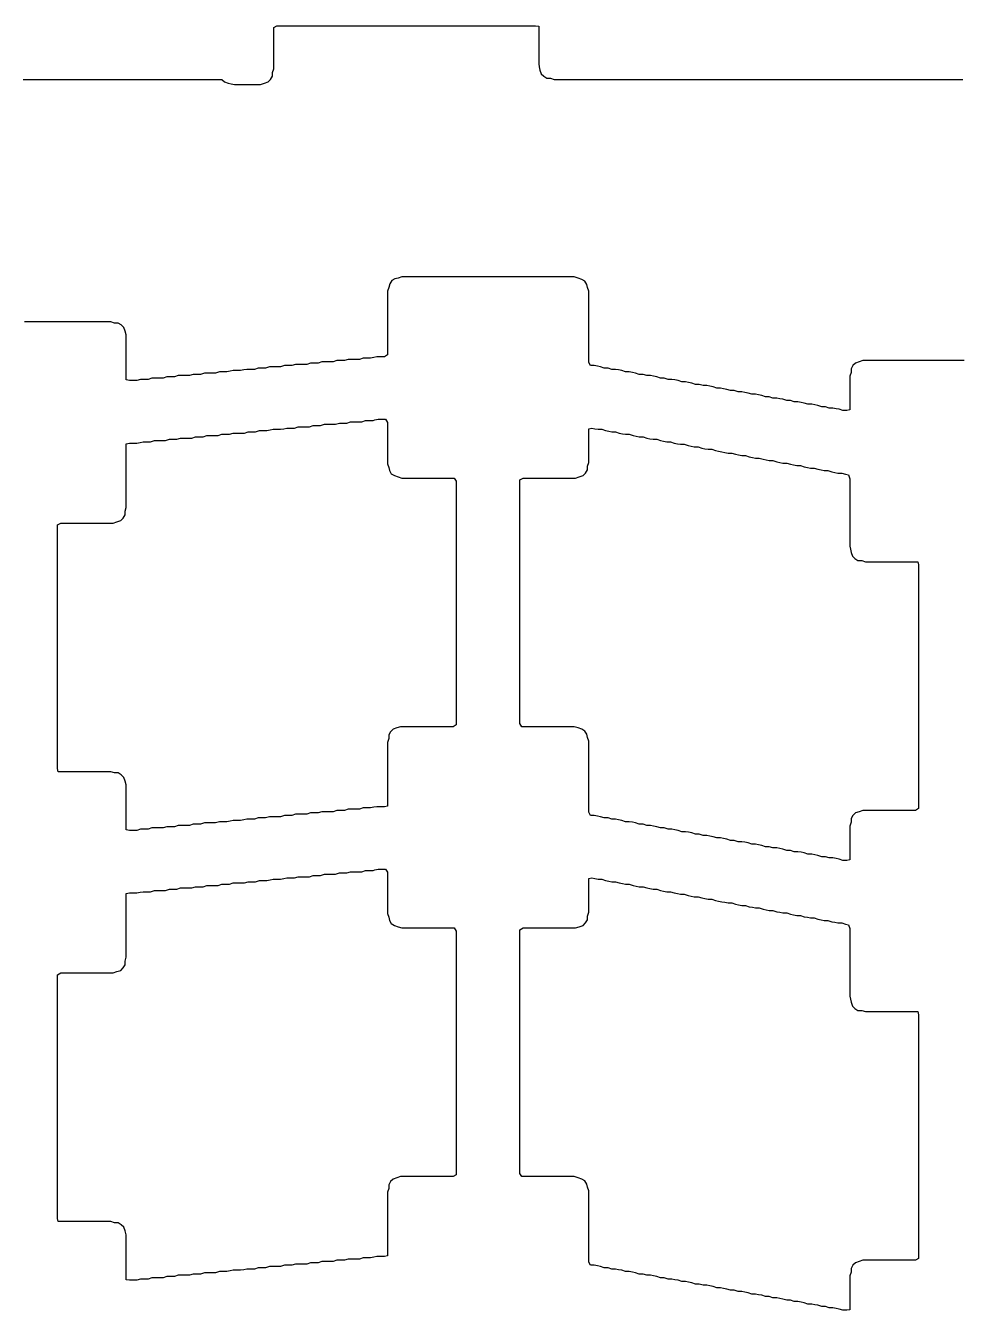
# Model space of a CAD drawing. Header units: metres. Extents: x 1 to 276, y -106 to -1.
# Drawn here: x 191.8 to 229.2, y -52.5 to -1.1 of the extents above; entities that cross this region are included whole.
import ezdxf

# ---------------------------------------------------------------- set-up
doc = ezdxf.new("R2010")
doc.units = ezdxf.units.M

msp = doc.modelspace()

# ---------------------------------------------------------------- linework, layer by layer
at = {"layer": 'PORON'}
for points in [[(191.65, -3.275), (191.8, -3.275), (191.95, -3.275), (192.1, -3.275), (192.25, -3.275), (192.4, -3.275), (192.55, -3.275), (192.7, -3.275), (192.85, -3.275), (193, -3.275), (193.15, -3.275), (193.3, -3.275), (193.45, -3.275), (193.6, -3.275), (193.75, -3.275), (193.9, -3.275), (194.05, -3.275), (194.2, -3.275), (194.35, -3.275), (194.5, -3.275), (194.65, -3.275), (194.8, -3.275), (194.95, -3.275), (195.1, -3.275), (195.25, -3.275), (195.4, -3.275), (195.55, -3.275), (195.7, -3.275), (195.85, -3.275), (196, -3.275), (196.15, -3.275), (196.3, -3.275), (196.45, -3.275), (196.6, -3.275), (196.75, -3.275), (196.9, -3.275), (197.05, -3.275), (197.2, -3.275), (197.35, -3.275), (197.5, -3.275), (197.65, -3.275), (197.8, -3.275), (197.95, -3.275), (198.1, -3.275), (198.25, -3.275), (198.4, -3.275), (198.55, -3.275), (198.7, -3.275), (198.85, -3.275), (199, -3.275), (199.15, -3.275), (199.3, -3.275), (199.45, -3.275), (199.6, -3.275), (199.7, -3.375), (199.85, -3.425), (199.975, -3.45), (200.1, -3.475), (200.25, -3.475), (200.4, -3.475), (200.55, -3.475), (200.7, -3.475), (200.85, -3.475), (201, -3.475), (201.15, -3.475), (201.3, -3.425), (201.45, -3.375), (201.55, -3.275), (201.625, -3.15), (201.625, -3), (201.675, -2.85), (201.675, -2.7), (201.675, -2.55), (201.675, -2.4), (201.675, -2.25), (201.675, -2.1), (201.675, -1.95), (201.675, -1.8), (201.675, -1.65), (201.675, -1.5), (201.675, -1.35), (201.675, -1.2), (201.8, -1.125), (201.95, -1.125), (202.1, -1.125), (202.25, -1.125), (202.4, -1.125), (202.55, -1.125), (202.7, -1.125), (202.85, -1.125), (203, -1.125), (203.15, -1.125), (203.3, -1.125), (203.45, -1.125), (203.6, -1.125), (203.75, -1.125), (203.9, -1.125), (204.05, -1.125), (204.2, -1.125), (204.35, -1.125), (204.5, -1.125), (204.65, -1.125), (204.8, -1.125), (204.95, -1.125), (205.1, -1.125), (205.25, -1.125), (205.4, -1.125), (205.55, -1.125), (205.7, -1.125), (205.85, -1.125), (206, -1.125), (206.15, -1.125), (206.3, -1.125), (206.45, -1.125), (206.6, -1.125), (206.75, -1.125), (206.9, -1.125), (207.05, -1.125), (207.2, -1.125), (207.35, -1.125), (207.5, -1.125), (207.65, -1.125), (207.8, -1.125), (207.95, -1.125), (208.1, -1.125), (208.25, -1.125), (208.4, -1.125), (208.55, -1.125), (208.7, -1.125), (208.85, -1.125), (209, -1.125), (209.15, -1.125), (209.3, -1.125), (209.45, -1.125), (209.6, -1.125), (209.75, -1.125), (209.9, -1.125), (210.05, -1.125), (210.2, -1.125), (210.35, -1.125), (210.5, -1.125), (210.65, -1.125), (210.8, -1.125), (210.95, -1.125), (211.1, -1.125), (211.25, -1.125), (211.4, -1.125), (211.55, -1.125), (211.7, -1.125), (211.85, -1.125), (212, -1.125), (212.15, -1.125), (212.275, -1.15), (212.275, -1.3), (212.275, -1.45), (212.275, -1.6), (212.275, -1.75), (212.275, -1.9), (212.275, -2.05), (212.275, -2.2), (212.275, -2.35), (212.275, -2.5), (212.275, -2.65), (212.3, -2.775), (212.325, -2.9), (212.375, -3.05), (212.475, -3.15), (212.6, -3.225), (212.75, -3.225), (212.9, -3.275), (213.05, -3.275), (213.2, -3.275), (213.35, -3.275), (213.5, -3.275), (213.65, -3.275), (213.8, -3.275), (213.95, -3.275), (214.1, -3.275), (214.25, -3.275), (214.4, -3.275), (214.55, -3.275), (214.7, -3.275), (214.85, -3.275), (215, -3.275), (215.15, -3.275), (215.3, -3.275), (215.45, -3.275), (215.6, -3.275), (215.75, -3.275), (215.9, -3.275), (216.05, -3.275), (216.2, -3.275), (216.35, -3.275), (216.5, -3.275), (216.65, -3.275), (216.8, -3.275), (216.95, -3.275), (217.1, -3.275), (217.25, -3.275), (217.4, -3.275), (217.55, -3.275), (217.7, -3.275), (217.85, -3.275), (218, -3.275), (218.15, -3.275), (218.3, -3.275), (218.45, -3.275), (218.6, -3.275), (218.75, -3.275), (218.9, -3.275), (219.05, -3.275), (219.2, -3.275), (219.35, -3.275), (219.5, -3.275), (219.65, -3.275), (219.8, -3.275), (219.95, -3.275), (220.1, -3.275), (220.25, -3.275), (220.4, -3.275), (220.55, -3.275), (220.7, -3.275), (220.85, -3.275), (221, -3.275), (221.15, -3.275), (221.3, -3.275), (221.45, -3.275), (221.6, -3.275), (221.75, -3.275), (221.9, -3.275), (222.05, -3.275), (222.2, -3.275), (222.35, -3.275), (222.5, -3.275), (222.65, -3.275), (222.8, -3.275), (222.95, -3.275), (223.1, -3.275), (223.25, -3.275), (223.4, -3.275), (223.55, -3.275), (223.7, -3.275), (223.85, -3.275), (224, -3.275), (224.15, -3.275), (224.3, -3.275), (224.45, -3.275), (224.6, -3.275), (224.75, -3.275), (224.9, -3.275), (225.05, -3.275), (225.2, -3.275), (225.35, -3.275), (225.5, -3.275), (225.65, -3.275), (225.8, -3.275), (225.95, -3.275), (226.1, -3.275), (226.25, -3.275), (226.4, -3.275), (226.55, -3.275), (226.7, -3.275), (226.85, -3.275), (227, -3.275), (227.15, -3.275), (227.3, -3.275), (227.45, -3.275), (227.6, -3.275), (227.75, -3.275), (227.9, -3.275), (228.05, -3.275), (228.2, -3.275), (228.35, -3.275), (228.5, -3.275), (228.65, -3.275), (228.8, -3.275), (228.95, -3.275), (229.1, -3.275), (229.25, -3.275)], [(229.3, -14.525), (229.15, -14.525), (229, -14.525), (228.85, -14.525), (228.7, -14.525), (228.55, -14.525), (228.4, -14.525), (228.25, -14.525), (228.1, -14.525), (227.95, -14.525), (227.8, -14.525), (227.65, -14.525), (227.5, -14.525), (227.35, -14.525), (227.2, -14.525), (227.05, -14.525), (226.9, -14.525), (226.75, -14.525), (226.6, -14.525), (226.45, -14.525), (226.3, -14.525), (226.15, -14.525), (226, -14.525), (225.85, -14.525), (225.7, -14.525), (225.55, -14.525), (225.4, -14.525), (225.25, -14.525), (225.1, -14.575), (224.95, -14.625), (224.85, -14.725), (224.775, -14.85), (224.775, -15), (224.725, -15.15), (224.725, -15.3), (224.725, -15.45), (224.725, -15.6), (224.725, -15.75), (224.725, -15.9), (224.725, -16.05), (224.725, -16.2), (224.725, -16.35), (224.725, -16.5), (224.6, -16.525), (224.45, -16.525), (224.3, -16.475), (224.175, -16.45), (224.05, -16.425), (223.9, -16.425), (223.75, -16.375), (223.6, -16.375), (223.45, -16.325), (223.325, -16.3), (223.2, -16.275), (223.05, -16.275), (222.9, -16.225), (222.775, -16.2), (222.65, -16.175), (222.5, -16.175), (222.35, -16.125), (222.2, -16.125), (222.05, -16.075), (221.925, -16.05), (221.8, -16.025), (221.65, -16.025), (221.5, -15.975), (221.35, -15.975), (221.2, -15.925), (221.075, -15.9), (220.95, -15.875), (220.8, -15.875), (220.65, -15.825), (220.525, -15.8), (220.4, -15.775), (220.25, -15.775), (220.1, -15.725), (219.95, -15.725), (219.8, -15.675), (219.675, -15.65), (219.55, -15.625), (219.4, -15.625), (219.25, -15.575), (219.125, -15.55), (219, -15.525), (218.85, -15.525), (218.7, -15.475), (218.55, -15.475), (218.4, -15.425), (218.275, -15.4), (218.15, -15.375), (218, -15.375), (217.85, -15.325), (217.725, -15.3), (217.6, -15.275), (217.45, -15.275), (217.3, -15.225), (217.15, -15.225), (217, -15.175), (216.875, -15.15), (216.75, -15.125), (216.6, -15.125), (216.45, -15.075), (216.3, -15.075), (216.15, -15.025), (216.025, -15), (215.9, -14.975), (215.75, -14.975), (215.6, -14.925), (215.475, -14.9), (215.35, -14.875), (215.2, -14.875), (215.05, -14.825), (214.9, -14.825), (214.75, -14.775), (214.625, -14.75), (214.5, -14.725), (214.35, -14.725), (214.275, -14.6), (214.275, -14.45), (214.275, -14.3), (214.275, -14.15), (214.275, -14), (214.275, -13.85), (214.275, -13.7), (214.275, -13.55), (214.275, -13.4), (214.275, -13.25), (214.275, -13.1), (214.275, -12.95), (214.275, -12.8), (214.275, -12.65), (214.275, -12.5), (214.275, -12.35), (214.275, -12.2), (214.275, -12.05), (214.275, -11.9), (214.275, -11.75), (214.225, -11.6), (214.2, -11.475), (214.125, -11.35), (214, -11.275), (213.85, -11.225), (213.7, -11.175), (213.55, -11.175), (213.4, -11.175), (213.25, -11.175), (213.1, -11.175), (212.95, -11.175), (212.8, -11.175), (212.65, -11.175), (212.5, -11.175), (212.35, -11.175), (212.2, -11.175), (212.05, -11.175), (211.9, -11.175), (211.75, -11.175), (211.6, -11.175), (211.45, -11.175), (211.3, -11.175), (211.15, -11.175), (211, -11.175), (210.85, -11.175), (210.7, -11.175), (210.55, -11.175), (210.4, -11.175), (210.25, -11.175), (210.1, -11.175), (209.95, -11.175), (209.8, -11.175), (209.65, -11.175), (209.5, -11.175), (209.35, -11.175), (209.2, -11.175), (209.05, -11.175), (208.9, -11.175), (208.75, -11.175), (208.6, -11.175), (208.45, -11.175), (208.3, -11.175), (208.15, -11.175), (208, -11.175), (207.85, -11.175), (207.7, -11.175), (207.55, -11.175), (207.4, -11.175), (207.25, -11.175), (207.1, -11.175), (206.95, -11.175), (206.8, -11.175), (206.65, -11.225), (206.525, -11.25), (206.4, -11.325), (206.325, -11.45), (206.275, -11.6), (206.225, -11.75), (206.225, -11.9), (206.225, -12.05), (206.225, -12.2), (206.225, -12.35), (206.225, -12.5), (206.225, -12.65), (206.225, -12.8), (206.225, -12.95), (206.225, -13.1), (206.225, -13.25), (206.225, -13.4), (206.225, -13.55), (206.225, -13.7), (206.225, -13.85), (206.225, -14), (206.225, -14.15), (206.225, -14.3), (206.1, -14.375), (205.95, -14.375), (205.8, -14.375), (205.675, -14.4), (205.55, -14.425), (205.4, -14.425), (205.25, -14.425), (205.1, -14.475), (204.95, -14.475), (204.8, -14.475), (204.65, -14.475), (204.5, -14.525), (204.35, -14.525), (204.2, -14.525), (204.05, -14.575), (203.9, -14.575), (203.75, -14.575), (203.6, -14.575), (203.45, -14.625), (203.3, -14.625), (203.15, -14.625), (203, -14.675), (202.85, -14.675), (202.7, -14.675), (202.55, -14.675), (202.4, -14.725), (202.25, -14.725), (202.1, -14.725), (201.95, -14.775), (201.8, -14.775), (201.65, -14.775), (201.5, -14.775), (201.35, -14.825), (201.2, -14.825), (201.05, -14.825), (200.9, -14.875), (200.75, -14.875), (200.6, -14.875), (200.475, -14.9), (200.35, -14.925), (200.2, -14.925), (200.05, -14.925), (199.925, -14.95), (199.8, -14.975), (199.65, -14.975), (199.5, -14.975), (199.35, -15.025), (199.2, -15.025), (199.05, -15.025), (198.9, -15.025), (198.75, -15.075), (198.6, -15.075), (198.45, -15.075), (198.3, -15.125), (198.15, -15.125), (198, -15.125), (197.85, -15.125), (197.7, -15.175), (197.55, -15.175), (197.4, -15.175), (197.25, -15.225), (197.1, -15.225), (196.95, -15.225), (196.8, -15.225), (196.65, -15.275), (196.5, -15.275), (196.35, -15.275), (196.2, -15.325), (196.05, -15.325), (195.9, -15.325), (195.775, -15.3), (195.775, -15.15), (195.775, -15), (195.775, -14.85), (195.775, -14.7), (195.775, -14.55), (195.775, -14.4), (195.775, -14.25), (195.775, -14.1), (195.775, -13.95), (195.775, -13.8), (195.775, -13.65), (195.775, -13.5), (195.725, -13.35), (195.675, -13.2), (195.575, -13.1), (195.45, -13.025), (195.3, -13.025), (195.15, -12.975), (195, -12.975), (194.85, -12.975), (194.7, -12.975), (194.55, -12.975), (194.4, -12.975), (194.25, -12.975), (194.1, -12.975), (193.95, -12.975), (193.8, -12.975), (193.65, -12.975), (193.5, -12.975), (193.35, -12.975), (193.2, -12.975), (193.05, -12.975), (192.9, -12.975), (192.75, -12.975), (192.6, -12.975), (192.45, -12.975), (192.3, -12.975), (192.15, -12.975), (192, -12.975), (191.85, -12.975), (191.7, -12.975)]]:
    msp.add_lwpolyline(points, dxfattribs=at)
for points in [[(205.725, -16.9), (205.85, -16.875), (206, -16.875), (206.15, -16.875), (206.225, -17), (206.225, -17.15), (206.225, -17.3), (206.225, -17.45), (206.225, -17.6), (206.225, -17.75), (206.225, -17.9), (206.225, -18.05), (206.225, -18.2), (206.225, -18.35), (206.225, -18.5), (206.225, -18.65), (206.275, -18.8), (206.3, -18.925), (206.375, -19.05), (206.5, -19.125), (206.65, -19.175), (206.8, -19.225), (206.95, -19.225), (207.1, -19.225), (207.25, -19.225), (207.4, -19.225), (207.55, -19.225), (207.7, -19.225), (207.85, -19.225), (208, -19.225), (208.15, -19.225), (208.3, -19.225), (208.45, -19.225), (208.6, -19.225), (208.75, -19.225), (208.9, -19.225), (208.975, -19.35), (208.975, -19.5), (208.975, -19.65), (208.975, -19.8), (208.975, -19.95), (208.975, -20.1), (208.975, -20.25), (208.975, -20.4), (208.975, -20.55), (208.975, -20.7), (208.975, -20.85), (208.975, -21), (208.975, -21.15), (208.975, -21.3), (208.975, -21.45), (208.975, -21.6), (208.975, -21.75), (208.975, -21.9), (208.975, -22.05), (208.975, -22.2), (208.975, -22.35), (208.975, -22.5), (208.975, -22.65), (208.975, -22.8), (208.975, -22.95), (208.975, -23.1), (208.975, -23.25), (208.975, -23.4), (208.975, -23.55), (208.975, -23.7), (208.975, -23.85), (208.975, -24), (208.975, -24.15), (208.975, -24.3), (208.975, -24.45), (208.975, -24.6), (208.975, -24.75), (208.975, -24.9), (208.975, -25.05), (208.975, -25.2), (208.975, -25.35), (208.975, -25.5), (208.975, -25.65), (208.975, -25.8), (208.975, -25.95), (208.975, -26.1), (208.975, -26.25), (208.975, -26.4), (208.975, -26.55), (208.975, -26.7), (208.975, -26.85), (208.975, -27), (208.975, -27.15), (208.975, -27.3), (208.975, -27.45), (208.975, -27.6), (208.975, -27.75), (208.975, -27.9), (208.975, -28.05), (208.975, -28.2), (208.975, -28.35), (208.975, -28.5), (208.975, -28.65), (208.975, -28.8), (208.975, -28.95), (208.975, -29.1), (208.85, -29.175), (208.7, -29.175), (208.55, -29.175), (208.4, -29.175), (208.25, -29.175), (208.1, -29.175), (207.95, -29.175), (207.8, -29.175), (207.65, -29.175), (207.5, -29.175), (207.35, -29.175), (207.2, -29.175), (207.05, -29.175), (206.9, -29.175), (206.75, -29.175), (206.6, -29.225), (206.45, -29.275), (206.35, -29.375), (206.275, -29.5), (206.275, -29.65), (206.225, -29.8), (206.225, -29.95), (206.225, -30.1), (206.225, -30.25), (206.225, -30.4), (206.225, -30.55), (206.225, -30.7), (206.225, -30.85), (206.225, -31), (206.225, -31.15), (206.225, -31.3), (206.225, -31.45), (206.225, -31.6), (206.225, -31.75), (206.225, -31.9), (206.225, -32.05), (206.225, -32.2), (206.225, -32.35), (206.1, -32.375), (205.95, -32.375), (205.8, -32.375), (205.675, -32.4), (205.55, -32.425), (205.4, -32.425), (205.25, -32.425), (205.1, -32.475), (204.95, -32.475), (204.8, -32.475), (204.65, -32.475), (204.5, -32.525), (204.35, -32.525), (204.2, -32.525), (204.05, -32.575), (203.9, -32.575), (203.75, -32.575), (203.6, -32.575), (203.45, -32.625), (203.3, -32.625), (203.15, -32.625), (203, -32.675), (202.85, -32.675), (202.7, -32.675), (202.55, -32.675), (202.4, -32.725), (202.25, -32.725), (202.1, -32.725), (201.95, -32.775), (201.8, -32.775), (201.65, -32.775), (201.5, -32.775), (201.35, -32.825), (201.2, -32.825), (201.05, -32.825), (200.9, -32.875), (200.75, -32.875), (200.6, -32.875), (200.475, -32.9), (200.35, -32.925), (200.2, -32.925), (200.05, -32.925), (199.925, -32.95), (199.8, -32.975), (199.65, -32.975), (199.5, -32.975), (199.35, -33.025), (199.2, -33.025), (199.05, -33.025), (198.9, -33.025), (198.75, -33.075), (198.6, -33.075), (198.45, -33.075), (198.3, -33.125), (198.15, -33.125), (198, -33.125), (197.85, -33.125), (197.7, -33.175), (197.55, -33.175), (197.4, -33.175), (197.25, -33.225), (197.1, -33.225), (196.95, -33.225), (196.8, -33.225), (196.65, -33.275), (196.5, -33.275), (196.35, -33.275), (196.2, -33.325), (196.05, -33.325), (195.9, -33.325), (195.775, -33.3), (195.775, -33.15), (195.775, -33), (195.775, -32.85), (195.775, -32.7), (195.775, -32.55), (195.775, -32.4), (195.775, -32.25), (195.775, -32.1), (195.775, -31.95), (195.775, -31.8), (195.775, -31.65), (195.775, -31.5), (195.725, -31.35), (195.675, -31.2), (195.575, -31.1), (195.45, -31.025), (195.3, -31.025), (195.15, -30.975), (195, -30.975), (194.85, -30.975), (194.7, -30.975), (194.55, -30.975), (194.4, -30.975), (194.25, -30.975), (194.1, -30.975), (193.95, -30.975), (193.8, -30.975), (193.65, -30.975), (193.5, -30.975), (193.35, -30.975), (193.2, -30.975), (193.05, -30.975), (193.025, -30.85), (193.025, -30.7), (193.025, -30.55), (193.025, -30.4), (193.025, -30.25), (193.025, -30.1), (193.025, -29.95), (193.025, -29.8), (193.025, -29.65), (193.025, -29.5), (193.025, -29.35), (193.025, -29.2), (193.025, -29.05), (193.025, -28.9), (193.025, -28.75), (193.025, -28.6), (193.025, -28.45), (193.025, -28.3), (193.025, -28.15), (193.025, -28), (193.025, -27.85), (193.025, -27.7), (193.025, -27.55), (193.025, -27.4), (193.025, -27.25), (193.025, -27.1), (193.025, -26.95), (193.025, -26.8), (193.025, -26.65), (193.025, -26.5), (193.025, -26.35), (193.025, -26.2), (193.025, -26.05), (193.025, -25.9), (193.025, -25.75), (193.025, -25.6), (193.025, -25.45), (193.025, -25.3), (193.025, -25.15), (193.025, -25), (193.025, -24.85), (193.025, -24.7), (193.025, -24.55), (193.025, -24.4), (193.025, -24.25), (193.025, -24.1), (193.025, -23.95), (193.025, -23.8), (193.025, -23.65), (193.025, -23.5), (193.025, -23.35), (193.025, -23.2), (193.025, -23.05), (193.025, -22.9), (193.025, -22.75), (193.025, -22.6), (193.025, -22.45), (193.025, -22.3), (193.025, -22.15), (193.025, -22), (193.025, -21.85), (193.025, -21.7), (193.025, -21.55), (193.025, -21.4), (193.025, -21.25), (193.025, -21.1), (193.15, -21.025), (193.3, -21.025), (193.45, -21.025), (193.6, -21.025), (193.75, -21.025), (193.9, -21.025), (194.05, -21.025), (194.2, -21.025), (194.35, -21.025), (194.5, -21.025), (194.65, -21.025), (194.8, -21.025), (194.95, -21.025), (195.1, -21.025), (195.25, -21.025), (195.4, -20.975), (195.55, -20.925), (195.65, -20.825), (195.725, -20.7), (195.725, -20.55), (195.775, -20.4), (195.775, -20.25), (195.775, -20.1), (195.775, -19.95), (195.775, -19.8), (195.775, -19.65), (195.775, -19.5), (195.775, -19.35), (195.775, -19.2), (195.775, -19.05), (195.775, -18.9), (195.775, -18.75), (195.775, -18.6), (195.775, -18.45), (195.775, -18.3), (195.775, -18.15), (195.775, -18), (195.775, -17.85), (195.9, -17.825), (196.05, -17.825), (196.2, -17.825), (196.325, -17.8), (196.45, -17.775), (196.6, -17.775), (196.75, -17.775), (196.9, -17.725), (197.05, -17.725), (197.2, -17.725), (197.35, -17.725), (197.5, -17.675), (197.65, -17.675), (197.8, -17.675), (197.95, -17.625), (198.1, -17.625), (198.25, -17.625), (198.4, -17.625), (198.55, -17.575), (198.7, -17.575), (198.85, -17.575), (199, -17.525), (199.15, -17.525), (199.3, -17.525), (199.45, -17.525), (199.6, -17.475), (199.75, -17.475), (199.9, -17.475), (200.05, -17.425), (200.2, -17.425), (200.35, -17.425), (200.5, -17.425), (200.65, -17.375), (200.8, -17.375), (200.95, -17.375), (201.1, -17.325), (201.25, -17.325), (201.4, -17.325), (201.525, -17.3), (201.65, -17.275), (201.8, -17.275), (201.95, -17.275), (202.075, -17.25), (202.2, -17.225), (202.35, -17.225), (202.5, -17.225), (202.65, -17.175), (202.8, -17.175), (202.95, -17.175), (203.1, -17.175), (203.25, -17.125), (203.4, -17.125), (203.55, -17.125), (203.7, -17.075), (203.85, -17.075), (204, -17.075), (204.15, -17.075), (204.3, -17.025), (204.45, -17.025), (204.6, -17.025), (204.75, -16.975), (204.9, -16.975), (205.05, -16.975), (205.2, -16.975), (205.35, -16.925), (205.5, -16.925), (205.65, -16.925), (205.725, -16.9)], [(214.275, -17.25), (214.4, -17.225), (214.525, -17.25), (214.65, -17.275), (214.8, -17.275), (214.95, -17.325), (215.075, -17.35), (215.2, -17.375), (215.35, -17.375), (215.5, -17.425), (215.625, -17.45), (215.75, -17.475), (215.9, -17.475), (216.05, -17.525), (216.175, -17.55), (216.3, -17.575), (216.45, -17.575), (216.6, -17.625), (216.725, -17.65), (216.85, -17.675), (217, -17.675), (217.15, -17.725), (217.275, -17.75), (217.4, -17.775), (217.55, -17.775), (217.7, -17.825), (217.825, -17.85), (217.95, -17.875), (218.1, -17.875), (218.25, -17.925), (218.375, -17.95), (218.5, -17.975), (218.65, -17.975), (218.8, -18.025), (218.925, -18.05), (219.05, -18.075), (219.2, -18.075), (219.35, -18.125), (219.475, -18.15), (219.6, -18.175), (219.725, -18.2), (219.85, -18.225), (220, -18.225), (220.15, -18.275), (220.275, -18.3), (220.4, -18.325), (220.55, -18.325), (220.7, -18.375), (220.825, -18.4), (220.95, -18.425), (221.1, -18.425), (221.25, -18.475), (221.375, -18.5), (221.5, -18.525), (221.65, -18.525), (221.8, -18.575), (221.925, -18.6), (222.05, -18.625), (222.2, -18.625), (222.35, -18.675), (222.475, -18.7), (222.6, -18.725), (222.75, -18.725), (222.9, -18.775), (223.025, -18.8), (223.15, -18.825), (223.3, -18.825), (223.45, -18.875), (223.575, -18.9), (223.7, -18.925), (223.85, -18.925), (224, -18.975), (224.125, -19), (224.25, -19.025), (224.4, -19.025), (224.55, -19.075), (224.675, -19.1), (224.725, -19.25), (224.725, -19.4), (224.725, -19.55), (224.725, -19.7), (224.725, -19.85), (224.725, -20), (224.725, -20.15), (224.725, -20.3), (224.725, -20.45), (224.725, -20.6), (224.725, -20.75), (224.725, -20.9), (224.725, -21.05), (224.725, -21.2), (224.725, -21.35), (224.725, -21.5), (224.725, -21.65), (224.725, -21.8), (224.725, -21.95), (224.75, -22.075), (224.775, -22.2), (224.825, -22.35), (224.925, -22.45), (225.05, -22.525), (225.2, -22.525), (225.35, -22.575), (225.5, -22.575), (225.65, -22.575), (225.8, -22.575), (225.95, -22.575), (226.1, -22.575), (226.25, -22.575), (226.4, -22.575), (226.55, -22.575), (226.7, -22.575), (226.85, -22.575), (227, -22.575), (227.15, -22.575), (227.3, -22.575), (227.45, -22.575), (227.475, -22.7), (227.475, -22.85), (227.475, -23), (227.475, -23.15), (227.475, -23.3), (227.475, -23.45), (227.475, -23.6), (227.475, -23.75), (227.475, -23.9), (227.475, -24.05), (227.475, -24.2), (227.475, -24.35), (227.475, -24.5), (227.475, -24.65), (227.475, -24.8), (227.475, -24.95), (227.475, -25.1), (227.475, -25.25), (227.475, -25.4), (227.475, -25.55), (227.475, -25.7), (227.475, -25.85), (227.475, -26), (227.475, -26.15), (227.475, -26.3), (227.475, -26.45), (227.475, -26.6), (227.475, -26.75), (227.475, -26.9), (227.475, -27.05), (227.475, -27.2), (227.475, -27.35), (227.475, -27.5), (227.475, -27.65), (227.475, -27.8), (227.475, -27.95), (227.475, -28.1), (227.475, -28.25), (227.475, -28.4), (227.475, -28.55), (227.475, -28.7), (227.475, -28.85), (227.475, -29), (227.475, -29.15), (227.475, -29.3), (227.475, -29.45), (227.475, -29.6), (227.475, -29.75), (227.475, -29.9), (227.475, -30.05), (227.475, -30.2), (227.475, -30.35), (227.475, -30.5), (227.475, -30.65), (227.475, -30.8), (227.475, -30.95), (227.475, -31.1), (227.475, -31.25), (227.475, -31.4), (227.475, -31.55), (227.475, -31.7), (227.475, -31.85), (227.475, -32), (227.475, -32.15), (227.475, -32.3), (227.475, -32.45), (227.35, -32.525), (227.2, -32.525), (227.05, -32.525), (226.9, -32.525), (226.75, -32.525), (226.6, -32.525), (226.45, -32.525), (226.3, -32.525), (226.15, -32.525), (226, -32.525), (225.85, -32.525), (225.7, -32.525), (225.55, -32.525), (225.4, -32.525), (225.25, -32.525), (225.1, -32.575), (224.95, -32.625), (224.85, -32.725), (224.775, -32.85), (224.775, -33), (224.725, -33.15), (224.725, -33.3), (224.725, -33.45), (224.725, -33.6), (224.725, -33.75), (224.725, -33.9), (224.725, -34.05), (224.725, -34.2), (224.725, -34.35), (224.725, -34.5), (224.6, -34.525), (224.45, -34.525), (224.3, -34.475), (224.175, -34.45), (224.05, -34.425), (223.9, -34.425), (223.75, -34.375), (223.6, -34.375), (223.45, -34.325), (223.325, -34.3), (223.2, -34.275), (223.05, -34.275), (222.9, -34.225), (222.775, -34.2), (222.65, -34.175), (222.5, -34.175), (222.35, -34.125), (222.2, -34.125), (222.05, -34.075), (221.925, -34.05), (221.8, -34.025), (221.65, -34.025), (221.5, -33.975), (221.35, -33.975), (221.2, -33.925), (221.075, -33.9), (220.95, -33.875), (220.8, -33.875), (220.65, -33.825), (220.525, -33.8), (220.4, -33.775), (220.25, -33.775), (220.1, -33.725), (219.95, -33.725), (219.8, -33.675), (219.675, -33.65), (219.55, -33.625), (219.4, -33.625), (219.25, -33.575), (219.125, -33.55), (219, -33.525), (218.85, -33.525), (218.7, -33.475), (218.55, -33.475), (218.4, -33.425), (218.275, -33.4), (218.15, -33.375), (218, -33.375), (217.85, -33.325), (217.725, -33.3), (217.6, -33.275), (217.45, -33.275), (217.3, -33.225), (217.15, -33.225), (217, -33.175), (216.875, -33.15), (216.75, -33.125), (216.6, -33.125), (216.45, -33.075), (216.3, -33.075), (216.15, -33.025), (216.025, -33), (215.9, -32.975), (215.75, -32.975), (215.6, -32.925), (215.475, -32.9), (215.35, -32.875), (215.2, -32.875), (215.05, -32.825), (214.9, -32.825), (214.75, -32.775), (214.625, -32.75), (214.5, -32.725), (214.35, -32.725), (214.275, -32.6), (214.275, -32.45), (214.275, -32.3), (214.275, -32.15), (214.275, -32), (214.275, -31.85), (214.275, -31.7), (214.275, -31.55), (214.275, -31.4), (214.275, -31.25), (214.275, -31.1), (214.275, -30.95), (214.275, -30.8), (214.275, -30.65), (214.275, -30.5), (214.275, -30.35), (214.275, -30.2), (214.275, -30.05), (214.275, -29.9), (214.275, -29.75), (214.225, -29.6), (214.2, -29.475), (214.125, -29.35), (214, -29.275), (213.85, -29.225), (213.7, -29.175), (213.55, -29.175), (213.4, -29.175), (213.25, -29.175), (213.1, -29.175), (212.95, -29.175), (212.8, -29.175), (212.65, -29.175), (212.5, -29.175), (212.35, -29.175), (212.2, -29.175), (212.05, -29.175), (211.9, -29.175), (211.75, -29.175), (211.6, -29.175), (211.525, -29.05), (211.525, -28.9), (211.525, -28.75), (211.525, -28.6), (211.525, -28.45), (211.525, -28.3), (211.525, -28.15), (211.525, -28), (211.525, -27.85), (211.525, -27.7), (211.525, -27.55), (211.525, -27.4), (211.525, -27.25), (211.525, -27.1), (211.525, -26.95), (211.525, -26.8), (211.525, -26.65), (211.525, -26.5), (211.525, -26.35), (211.525, -26.2), (211.525, -26.05), (211.525, -25.9), (211.525, -25.75), (211.525, -25.6), (211.525, -25.45), (211.525, -25.3), (211.525, -25.15), (211.525, -25), (211.525, -24.85), (211.525, -24.7), (211.525, -24.55), (211.525, -24.4), (211.525, -24.25), (211.525, -24.1), (211.525, -23.95), (211.525, -23.8), (211.525, -23.65), (211.525, -23.5), (211.525, -23.35), (211.525, -23.2), (211.525, -23.05), (211.525, -22.9), (211.525, -22.75), (211.525, -22.6), (211.525, -22.45), (211.525, -22.3), (211.525, -22.15), (211.525, -22), (211.525, -21.85), (211.525, -21.7), (211.525, -21.55), (211.525, -21.4), (211.525, -21.25), (211.525, -21.1), (211.525, -20.95), (211.525, -20.8), (211.525, -20.65), (211.525, -20.5), (211.525, -20.35), (211.525, -20.2), (211.525, -20.05), (211.525, -19.9), (211.525, -19.75), (211.525, -19.6), (211.525, -19.45), (211.525, -19.3), (211.65, -19.225), (211.8, -19.225), (211.95, -19.225), (212.1, -19.225), (212.25, -19.225), (212.4, -19.225), (212.55, -19.225), (212.7, -19.225), (212.85, -19.225), (213, -19.225), (213.15, -19.225), (213.3, -19.225), (213.45, -19.225), (213.6, -19.225), (213.75, -19.225), (213.9, -19.175), (214.05, -19.125), (214.15, -19.025), (214.225, -18.9), (214.225, -18.75), (214.275, -18.6), (214.275, -18.45), (214.275, -18.3), (214.275, -18.15), (214.275, -18), (214.275, -17.85), (214.275, -17.7), (214.275, -17.55), (214.275, -17.4), (214.275, -17.25)], [(205.725, -34.9), (205.85, -34.875), (206, -34.875), (206.15, -34.875), (206.225, -35), (206.225, -35.15), (206.225, -35.3), (206.225, -35.45), (206.225, -35.6), (206.225, -35.75), (206.225, -35.9), (206.225, -36.05), (206.225, -36.2), (206.225, -36.35), (206.225, -36.5), (206.225, -36.65), (206.275, -36.8), (206.3, -36.925), (206.375, -37.05), (206.5, -37.125), (206.65, -37.175), (206.8, -37.225), (206.95, -37.225), (207.1, -37.225), (207.25, -37.225), (207.4, -37.225), (207.55, -37.225), (207.7, -37.225), (207.85, -37.225), (208, -37.225), (208.15, -37.225), (208.3, -37.225), (208.45, -37.225), (208.6, -37.225), (208.75, -37.225), (208.9, -37.225), (208.975, -37.35), (208.975, -37.5), (208.975, -37.65), (208.975, -37.8), (208.975, -37.95), (208.975, -38.1), (208.975, -38.25), (208.975, -38.4), (208.975, -38.55), (208.975, -38.7), (208.975, -38.85), (208.975, -39), (208.975, -39.15), (208.975, -39.3), (208.975, -39.45), (208.975, -39.6), (208.975, -39.75), (208.975, -39.9), (208.975, -40.05), (208.975, -40.2), (208.975, -40.35), (208.975, -40.5), (208.975, -40.65), (208.975, -40.8), (208.975, -40.95), (208.975, -41.1), (208.975, -41.25), (208.975, -41.4), (208.975, -41.55), (208.975, -41.7), (208.975, -41.85), (208.975, -42), (208.975, -42.15), (208.975, -42.3), (208.975, -42.45), (208.975, -42.6), (208.975, -42.75), (208.975, -42.9), (208.975, -43.05), (208.975, -43.2), (208.975, -43.35), (208.975, -43.5), (208.975, -43.65), (208.975, -43.8), (208.975, -43.95), (208.975, -44.1), (208.975, -44.25), (208.975, -44.4), (208.975, -44.55), (208.975, -44.7), (208.975, -44.85), (208.975, -45), (208.975, -45.15), (208.975, -45.3), (208.975, -45.45), (208.975, -45.6), (208.975, -45.75), (208.975, -45.9), (208.975, -46.05), (208.975, -46.2), (208.975, -46.35), (208.975, -46.5), (208.975, -46.65), (208.975, -46.8), (208.975, -46.95), (208.975, -47.1), (208.85, -47.175), (208.7, -47.175), (208.55, -47.175), (208.4, -47.175), (208.25, -47.175), (208.1, -47.175), (207.95, -47.175), (207.8, -47.175), (207.65, -47.175), (207.5, -47.175), (207.35, -47.175), (207.2, -47.175), (207.05, -47.175), (206.9, -47.175), (206.75, -47.175), (206.6, -47.225), (206.45, -47.275), (206.35, -47.375), (206.275, -47.5), (206.275, -47.65), (206.225, -47.8), (206.225, -47.95), (206.225, -48.1), (206.225, -48.25), (206.225, -48.4), (206.225, -48.55), (206.225, -48.7), (206.225, -48.85), (206.225, -49), (206.225, -49.15), (206.225, -49.3), (206.225, -49.45), (206.225, -49.6), (206.225, -49.75), (206.225, -49.9), (206.225, -50.05), (206.225, -50.2), (206.225, -50.35), (206.1, -50.375), (205.95, -50.375), (205.8, -50.375), (205.675, -50.4), (205.55, -50.425), (205.4, -50.425), (205.25, -50.425), (205.1, -50.475), (204.95, -50.475), (204.8, -50.475), (204.65, -50.475), (204.5, -50.525), (204.35, -50.525), (204.2, -50.525), (204.05, -50.575), (203.9, -50.575), (203.75, -50.575), (203.6, -50.575), (203.45, -50.625), (203.3, -50.625), (203.15, -50.625), (203, -50.675), (202.85, -50.675), (202.7, -50.675), (202.55, -50.675), (202.4, -50.725), (202.25, -50.725), (202.1, -50.725), (201.95, -50.775), (201.8, -50.775), (201.65, -50.775), (201.5, -50.775), (201.35, -50.825), (201.2, -50.825), (201.05, -50.825), (200.9, -50.875), (200.75, -50.875), (200.6, -50.875), (200.475, -50.9), (200.35, -50.925), (200.2, -50.925), (200.05, -50.925), (199.925, -50.95), (199.8, -50.975), (199.65, -50.975), (199.5, -50.975), (199.35, -51.025), (199.2, -51.025), (199.05, -51.025), (198.9, -51.025), (198.75, -51.075), (198.6, -51.075), (198.45, -51.075), (198.3, -51.125), (198.15, -51.125), (198, -51.125), (197.85, -51.125), (197.7, -51.175), (197.55, -51.175), (197.4, -51.175), (197.25, -51.225), (197.1, -51.225), (196.95, -51.225), (196.8, -51.225), (196.65, -51.275), (196.5, -51.275), (196.35, -51.275), (196.2, -51.325), (196.05, -51.325), (195.9, -51.325), (195.775, -51.3), (195.775, -51.15), (195.775, -51), (195.775, -50.85), (195.775, -50.7), (195.775, -50.55), (195.775, -50.4), (195.775, -50.25), (195.775, -50.1), (195.775, -49.95), (195.775, -49.8), (195.775, -49.65), (195.775, -49.5), (195.725, -49.35), (195.675, -49.2), (195.575, -49.1), (195.45, -49.025), (195.3, -49.025), (195.15, -48.975), (195, -48.975), (194.85, -48.975), (194.7, -48.975), (194.55, -48.975), (194.4, -48.975), (194.25, -48.975), (194.1, -48.975), (193.95, -48.975), (193.8, -48.975), (193.65, -48.975), (193.5, -48.975), (193.35, -48.975), (193.2, -48.975), (193.05, -48.975), (193.025, -48.85), (193.025, -48.7), (193.025, -48.55), (193.025, -48.4), (193.025, -48.25), (193.025, -48.1), (193.025, -47.95), (193.025, -47.8), (193.025, -47.65), (193.025, -47.5), (193.025, -47.35), (193.025, -47.2), (193.025, -47.05), (193.025, -46.9), (193.025, -46.75), (193.025, -46.6), (193.025, -46.45), (193.025, -46.3), (193.025, -46.15), (193.025, -46), (193.025, -45.85), (193.025, -45.7), (193.025, -45.55), (193.025, -45.4), (193.025, -45.25), (193.025, -45.1), (193.025, -44.95), (193.025, -44.8), (193.025, -44.65), (193.025, -44.5), (193.025, -44.35), (193.025, -44.2), (193.025, -44.05), (193.025, -43.9), (193.025, -43.75), (193.025, -43.6), (193.025, -43.45), (193.025, -43.3), (193.025, -43.15), (193.025, -43), (193.025, -42.85), (193.025, -42.7), (193.025, -42.55), (193.025, -42.4), (193.025, -42.25), (193.025, -42.1), (193.025, -41.95), (193.025, -41.8), (193.025, -41.65), (193.025, -41.5), (193.025, -41.35), (193.025, -41.2), (193.025, -41.05), (193.025, -40.9), (193.025, -40.75), (193.025, -40.6), (193.025, -40.45), (193.025, -40.3), (193.025, -40.15), (193.025, -40), (193.025, -39.85), (193.025, -39.7), (193.025, -39.55), (193.025, -39.4), (193.025, -39.25), (193.025, -39.1), (193.15, -39.025), (193.3, -39.025), (193.45, -39.025), (193.6, -39.025), (193.75, -39.025), (193.9, -39.025), (194.05, -39.025), (194.2, -39.025), (194.35, -39.025), (194.5, -39.025), (194.65, -39.025), (194.8, -39.025), (194.95, -39.025), (195.1, -39.025), (195.25, -39.025), (195.4, -38.975), (195.55, -38.925), (195.65, -38.825), (195.725, -38.7), (195.725, -38.55), (195.775, -38.4), (195.775, -38.25), (195.775, -38.1), (195.775, -37.95), (195.775, -37.8), (195.775, -37.65), (195.775, -37.5), (195.775, -37.35), (195.775, -37.2), (195.775, -37.05), (195.775, -36.9), (195.775, -36.75), (195.775, -36.6), (195.775, -36.45), (195.775, -36.3), (195.775, -36.15), (195.775, -36), (195.775, -35.85), (195.9, -35.825), (196.05, -35.825), (196.2, -35.825), (196.325, -35.8), (196.45, -35.775), (196.6, -35.775), (196.75, -35.775), (196.9, -35.725), (197.05, -35.725), (197.2, -35.725), (197.35, -35.725), (197.5, -35.675), (197.65, -35.675), (197.8, -35.675), (197.95, -35.625), (198.1, -35.625), (198.25, -35.625), (198.4, -35.625), (198.55, -35.575), (198.7, -35.575), (198.85, -35.575), (199, -35.525), (199.15, -35.525), (199.3, -35.525), (199.45, -35.525), (199.6, -35.475), (199.75, -35.475), (199.9, -35.475), (200.05, -35.425), (200.2, -35.425), (200.35, -35.425), (200.5, -35.425), (200.65, -35.375), (200.8, -35.375), (200.95, -35.375), (201.1, -35.325), (201.25, -35.325), (201.4, -35.325), (201.525, -35.3), (201.65, -35.275), (201.8, -35.275), (201.95, -35.275), (202.075, -35.25), (202.2, -35.225), (202.35, -35.225), (202.5, -35.225), (202.65, -35.175), (202.8, -35.175), (202.95, -35.175), (203.1, -35.175), (203.25, -35.125), (203.4, -35.125), (203.55, -35.125), (203.7, -35.075), (203.85, -35.075), (204, -35.075), (204.15, -35.075), (204.3, -35.025), (204.45, -35.025), (204.6, -35.025), (204.75, -34.975), (204.9, -34.975), (205.05, -34.975), (205.2, -34.975), (205.35, -34.925), (205.5, -34.925), (205.65, -34.925), (205.725, -34.9)], [(214.275, -35.25), (214.4, -35.225), (214.525, -35.25), (214.65, -35.275), (214.8, -35.275), (214.95, -35.325), (215.075, -35.35), (215.2, -35.375), (215.35, -35.375), (215.5, -35.425), (215.625, -35.45), (215.75, -35.475), (215.9, -35.475), (216.05, -35.525), (216.175, -35.55), (216.3, -35.575), (216.45, -35.575), (216.6, -35.625), (216.725, -35.65), (216.85, -35.675), (217, -35.675), (217.15, -35.725), (217.275, -35.75), (217.4, -35.775), (217.55, -35.775), (217.7, -35.825), (217.825, -35.85), (217.95, -35.875), (218.1, -35.875), (218.25, -35.925), (218.375, -35.95), (218.5, -35.975), (218.65, -35.975), (218.8, -36.025), (218.925, -36.05), (219.05, -36.075), (219.2, -36.075), (219.35, -36.125), (219.475, -36.15), (219.6, -36.175), (219.725, -36.2), (219.85, -36.225), (220, -36.225), (220.15, -36.275), (220.275, -36.3), (220.4, -36.325), (220.55, -36.325), (220.7, -36.375), (220.825, -36.4), (220.95, -36.425), (221.1, -36.425), (221.25, -36.475), (221.375, -36.5), (221.5, -36.525), (221.65, -36.525), (221.8, -36.575), (221.925, -36.6), (222.05, -36.625), (222.2, -36.625), (222.35, -36.675), (222.475, -36.7), (222.6, -36.725), (222.75, -36.725), (222.9, -36.775), (223.025, -36.8), (223.15, -36.825), (223.3, -36.825), (223.45, -36.875), (223.575, -36.9), (223.7, -36.925), (223.85, -36.925), (224, -36.975), (224.125, -37), (224.25, -37.025), (224.4, -37.025), (224.55, -37.075), (224.675, -37.1), (224.725, -37.25), (224.725, -37.4), (224.725, -37.55), (224.725, -37.7), (224.725, -37.85), (224.725, -38), (224.725, -38.15), (224.725, -38.3), (224.725, -38.45), (224.725, -38.6), (224.725, -38.75), (224.725, -38.9), (224.725, -39.05), (224.725, -39.2), (224.725, -39.35), (224.725, -39.5), (224.725, -39.65), (224.725, -39.8), (224.725, -39.95), (224.75, -40.075), (224.775, -40.2), (224.825, -40.35), (224.925, -40.45), (225.05, -40.525), (225.2, -40.525), (225.35, -40.575), (225.5, -40.575), (225.65, -40.575), (225.8, -40.575), (225.95, -40.575), (226.1, -40.575), (226.25, -40.575), (226.4, -40.575), (226.55, -40.575), (226.7, -40.575), (226.85, -40.575), (227, -40.575), (227.15, -40.575), (227.3, -40.575), (227.45, -40.575), (227.475, -40.7), (227.475, -40.85), (227.475, -41), (227.475, -41.15), (227.475, -41.3), (227.475, -41.45), (227.475, -41.6), (227.475, -41.75), (227.475, -41.9), (227.475, -42.05), (227.475, -42.2), (227.475, -42.35), (227.475, -42.5), (227.475, -42.65), (227.475, -42.8), (227.475, -42.95), (227.475, -43.1), (227.475, -43.25), (227.475, -43.4), (227.475, -43.55), (227.475, -43.7), (227.475, -43.85), (227.475, -44), (227.475, -44.15), (227.475, -44.3), (227.475, -44.45), (227.475, -44.6), (227.475, -44.75), (227.475, -44.9), (227.475, -45.05), (227.475, -45.2), (227.475, -45.35), (227.475, -45.5), (227.475, -45.65), (227.475, -45.8), (227.475, -45.95), (227.475, -46.1), (227.475, -46.25), (227.475, -46.4), (227.475, -46.55), (227.475, -46.7), (227.475, -46.85), (227.475, -47), (227.475, -47.15), (227.475, -47.3), (227.475, -47.45), (227.475, -47.6), (227.475, -47.75), (227.475, -47.9), (227.475, -48.05), (227.475, -48.2), (227.475, -48.35), (227.475, -48.5), (227.475, -48.65), (227.475, -48.8), (227.475, -48.95), (227.475, -49.1), (227.475, -49.25), (227.475, -49.4), (227.475, -49.55), (227.475, -49.7), (227.475, -49.85), (227.475, -50), (227.475, -50.15), (227.475, -50.3), (227.475, -50.45), (227.35, -50.525), (227.2, -50.525), (227.05, -50.525), (226.9, -50.525), (226.75, -50.525), (226.6, -50.525), (226.45, -50.525), (226.3, -50.525), (226.15, -50.525), (226, -50.525), (225.85, -50.525), (225.7, -50.525), (225.55, -50.525), (225.4, -50.525), (225.25, -50.525), (225.1, -50.575), (224.95, -50.625), (224.85, -50.725), (224.775, -50.85), (224.775, -51), (224.725, -51.15), (224.725, -51.3), (224.725, -51.45), (224.725, -51.6), (224.725, -51.75), (224.725, -51.9), (224.725, -52.05), (224.725, -52.2), (224.725, -52.35), (224.725, -52.5), (224.6, -52.525), (224.45, -52.525), (224.3, -52.475), (224.175, -52.45), (224.05, -52.425), (223.9, -52.425), (223.75, -52.375), (223.6, -52.375), (223.45, -52.325), (223.325, -52.3), (223.2, -52.275), (223.05, -52.275), (222.9, -52.225), (222.775, -52.2), (222.65, -52.175), (222.5, -52.175), (222.35, -52.125), (222.2, -52.125), (222.05, -52.075), (221.925, -52.05), (221.8, -52.025), (221.65, -52.025), (221.5, -51.975), (221.35, -51.975), (221.2, -51.925), (221.075, -51.9), (220.95, -51.875), (220.8, -51.875), (220.65, -51.825), (220.525, -51.8), (220.4, -51.775), (220.25, -51.775), (220.1, -51.725), (219.95, -51.725), (219.8, -51.675), (219.675, -51.65), (219.55, -51.625), (219.4, -51.625), (219.25, -51.575), (219.125, -51.55), (219, -51.525), (218.85, -51.525), (218.7, -51.475), (218.55, -51.475), (218.4, -51.425), (218.275, -51.4), (218.15, -51.375), (218, -51.375), (217.85, -51.325), (217.725, -51.3), (217.6, -51.275), (217.45, -51.275), (217.3, -51.225), (217.15, -51.225), (217, -51.175), (216.875, -51.15), (216.75, -51.125), (216.6, -51.125), (216.45, -51.075), (216.3, -51.075), (216.15, -51.025), (216.025, -51), (215.9, -50.975), (215.75, -50.975), (215.6, -50.925), (215.475, -50.9), (215.35, -50.875), (215.2, -50.875), (215.05, -50.825), (214.9, -50.825), (214.75, -50.775), (214.625, -50.75), (214.5, -50.725), (214.35, -50.725), (214.275, -50.6), (214.275, -50.45), (214.275, -50.3), (214.275, -50.15), (214.275, -50), (214.275, -49.85), (214.275, -49.7), (214.275, -49.55), (214.275, -49.4), (214.275, -49.25), (214.275, -49.1), (214.275, -48.95), (214.275, -48.8), (214.275, -48.65), (214.275, -48.5), (214.275, -48.35), (214.275, -48.2), (214.275, -48.05), (214.275, -47.9), (214.275, -47.75), (214.225, -47.6), (214.2, -47.475), (214.125, -47.35), (214, -47.275), (213.85, -47.225), (213.7, -47.175), (213.55, -47.175), (213.4, -47.175), (213.25, -47.175), (213.1, -47.175), (212.95, -47.175), (212.8, -47.175), (212.65, -47.175), (212.5, -47.175), (212.35, -47.175), (212.2, -47.175), (212.05, -47.175), (211.9, -47.175), (211.75, -47.175), (211.6, -47.175), (211.525, -47.05), (211.525, -46.9), (211.525, -46.75), (211.525, -46.6), (211.525, -46.45), (211.525, -46.3), (211.525, -46.15), (211.525, -46), (211.525, -45.85), (211.525, -45.7), (211.525, -45.55), (211.525, -45.4), (211.525, -45.25), (211.525, -45.1), (211.525, -44.95), (211.525, -44.8), (211.525, -44.65), (211.525, -44.5), (211.525, -44.35), (211.525, -44.2), (211.525, -44.05), (211.525, -43.9), (211.525, -43.75), (211.525, -43.6), (211.525, -43.45), (211.525, -43.3), (211.525, -43.15), (211.525, -43), (211.525, -42.85), (211.525, -42.7), (211.525, -42.55), (211.525, -42.4), (211.525, -42.25), (211.525, -42.1), (211.525, -41.95), (211.525, -41.8), (211.525, -41.65), (211.525, -41.5), (211.525, -41.35), (211.525, -41.2), (211.525, -41.05), (211.525, -40.9), (211.525, -40.75), (211.525, -40.6), (211.525, -40.45), (211.525, -40.3), (211.525, -40.15), (211.525, -40), (211.525, -39.85), (211.525, -39.7), (211.525, -39.55), (211.525, -39.4), (211.525, -39.25), (211.525, -39.1), (211.525, -38.95), (211.525, -38.8), (211.525, -38.65), (211.525, -38.5), (211.525, -38.35), (211.525, -38.2), (211.525, -38.05), (211.525, -37.9), (211.525, -37.75), (211.525, -37.6), (211.525, -37.45), (211.525, -37.3), (211.65, -37.225), (211.8, -37.225), (211.95, -37.225), (212.1, -37.225), (212.25, -37.225), (212.4, -37.225), (212.55, -37.225), (212.7, -37.225), (212.85, -37.225), (213, -37.225), (213.15, -37.225), (213.3, -37.225), (213.45, -37.225), (213.6, -37.225), (213.75, -37.225), (213.9, -37.175), (214.05, -37.125), (214.15, -37.025), (214.225, -36.9), (214.225, -36.75), (214.275, -36.6), (214.275, -36.45), (214.275, -36.3), (214.275, -36.15), (214.275, -36), (214.275, -35.85), (214.275, -35.7), (214.275, -35.55), (214.275, -35.4), (214.275, -35.25)]]:
    msp.add_lwpolyline(points, close=True, dxfattribs=at)

doc.saveas('drawing.dxf')
